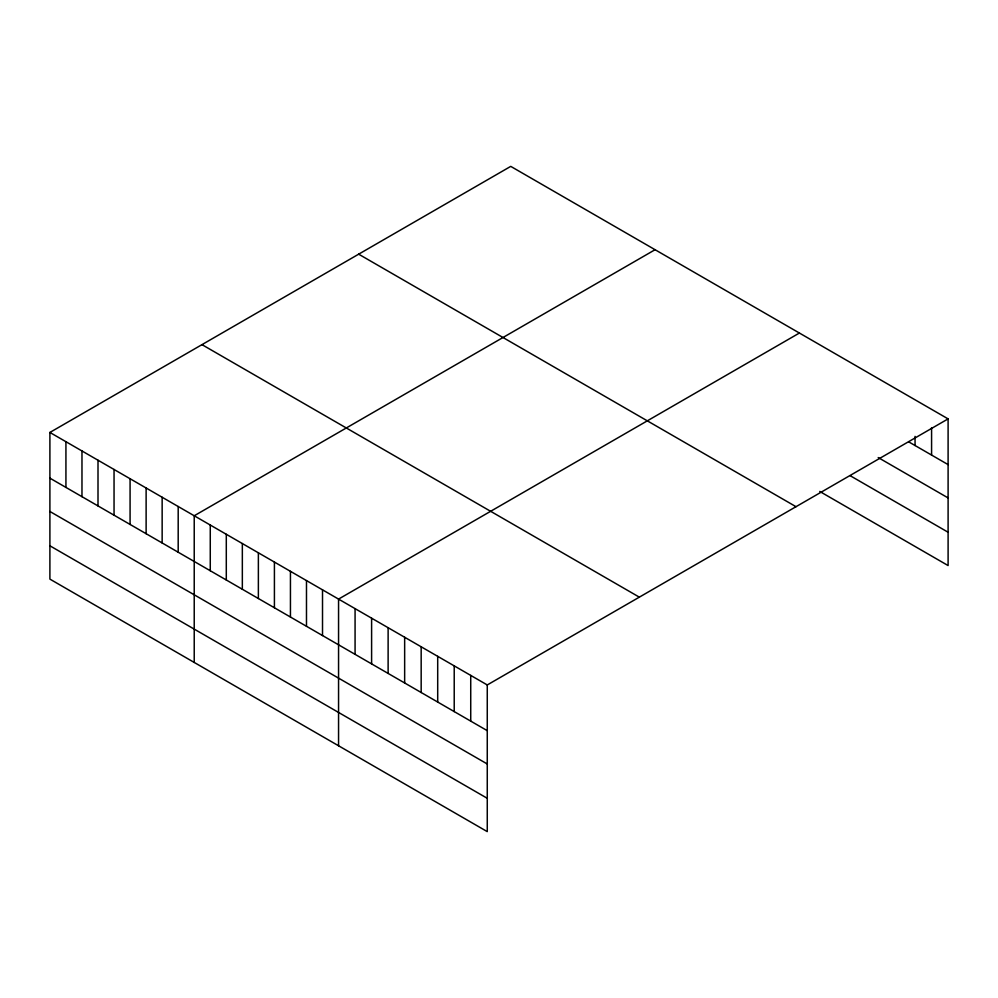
<?xml version="1.0" encoding="UTF-8"?>
<svg xmlns="http://www.w3.org/2000/svg" width="998" height="998" viewBox="0 0 998 998"><rect width="100%" height="100%" fill="white"/><g stroke="black" fill="none" stroke-linecap="round" stroke-linejoin="round"><path stroke-width="1.5" d="M948.1 418.886L487.261 684.952L487.261 831.621L49.9 579.114L49.9 432.446L510.739 166.379L948.1 418.886L948.1 565.554L819.732 491.44M655.075 249.712L194.223 515.779L194.223 662.435M799.398 333.033L338.559 599.099L338.559 745.768M908.704 441.852L948.1 464.606M878.203 457.558L948.1 497.915M850.234 475.734L948.1 532.233M358.669 254.178L796.017 506.697M201.983 344.647L639.331 597.153M49.9 432.446L487.261 684.952M49.9 478.154L487.261 730.661M49.9 511.475L487.261 763.981M49.9 545.794L487.261 798.3M931.583 427.631L931.583 455.063M915.054 436.376L915.054 445.52M470.732 675.409L470.732 721.13M454.215 665.878L454.215 711.586M437.698 656.335L437.698 702.043M421.168 646.791L421.168 692.512M404.652 637.26L404.652 682.969M388.122 627.717L388.122 673.425M371.605 618.186L371.605 663.895M355.076 608.643L355.076 654.351M322.516 589.843L322.516 635.551M306.486 580.587L306.486 626.295M290.443 571.33L290.443 617.038M274.413 562.061L274.413 607.782M258.37 552.805L258.37 598.526M242.339 543.548L242.339 589.257M226.297 534.292L226.297 580M210.266 525.035L210.266 570.744M178.193 506.51L178.193 552.231M162.15 497.254L162.15 542.962M146.12 487.997L146.12 533.705M130.077 478.741L130.077 524.449M114.046 469.484L114.046 515.193M98.004 460.228L98.004 505.936M81.973 450.959L81.973 496.68M65.93 441.702L65.93 487.411"/></g></svg>
